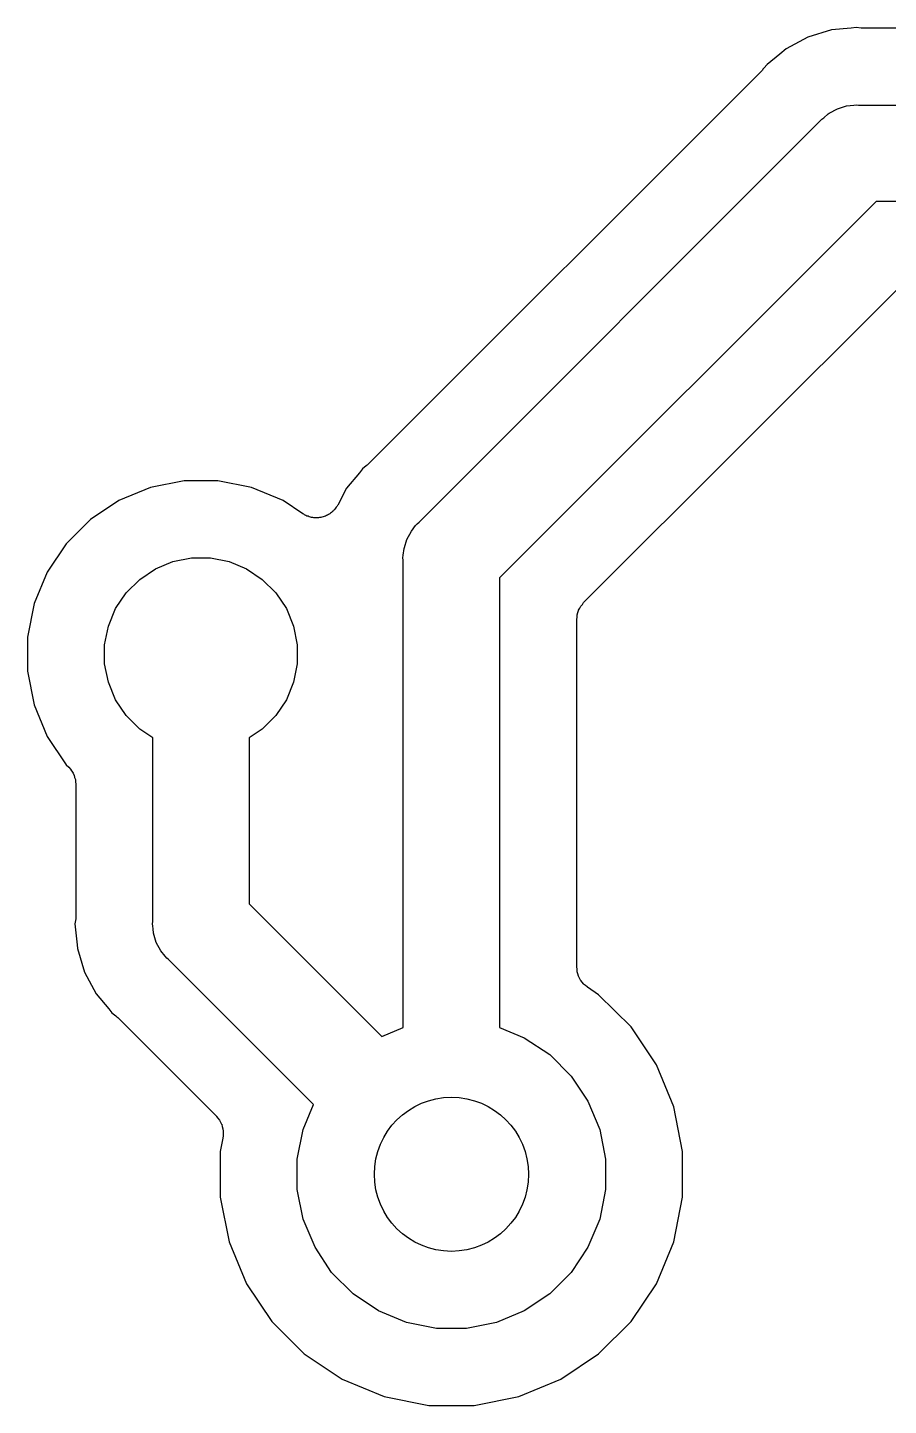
# Model space of a CAD drawing. Extents: x 113.2 to 188.8, y -123.8 to -78.2.
# Drawn here: x 170.55 to 172.784, y -90.45 to -86.873 of the extents above; entities that cross this region are included whole.
import ezdxf

# ---------------------------------------------------------------- set-up
doc = ezdxf.new("R2010")
doc.units = 0
doc.layers.add('BLACK', color=7, linetype='CONTINUOUS')

msp = doc.modelspace()

# ---------------------------------------------------------------- linework, layer by layer
at = {"layer": 'BLACK', "linetype": 'CONTINUOUS'}
for p, q in [((172.687, -86.8747), (172.636, -86.8797)), ((172.7, -86.8734), (172.687, -86.8747)), ((172.687, -86.8747), (172.687, -86.8747)), ((172.713, -86.8747), (172.7, -86.8734)), ((172.716, -86.8747), (172.713, -86.8747)), ((172.718, -86.875), (172.716, -86.8747)), ((172.719, -86.875), (172.718, -86.875)), ((173.618, -86.875), (172.719, -86.875)), ((172.575, -86.8983), (172.519, -86.9285)), ((172.636, -86.8797), (172.575, -86.8983)), ((172.502, -86.9422), (172.469, -86.9691)), ((172.519, -86.9285), (172.502, -86.9422)), ((172.502, -86.9422), (172.502, -86.9422)), ((172.458, -86.9816), (172.457, -86.9837)), ((172.46, -86.9798), (172.458, -86.9816)), ((172.461, -86.9791), (172.46, -86.9798)), ((172.469, -86.9691), (172.461, -86.9791)), ((172.457, -86.9837), (171.434, -88.0067)), ((172.63, -87.0956), (172.652, -87.084)), ((172.652, -87.084), (172.675, -87.0768)), ((172.675, -87.0768), (172.694, -87.075)), ((172.694, -87.075), (172.7, -87.0744)), ((172.694, -87.075), (172.694, -87.075)), ((172.7, -87.0744), (172.706, -87.075)), ((172.706, -87.075), (173.82, -87.075)), ((171.566, -88.1573), (172.607, -87.1159)), ((172.607, -87.1159), (172.611, -87.1112)), ((172.611, -87.1112), (172.616, -87.1073)), ((172.616, -87.1073), (172.628, -87.0976)), ((172.616, -87.1073), (172.616, -87.1073)), ((172.628, -87.0976), (172.63, -87.0956)), ((172.752, -87.325), (171.775, -88.3018)), ((173.82, -87.325), (172.752, -87.325)), ((171.993, -88.3662), (172.816, -87.5434)), ((171.419, -88.0191), (171.411, -88.0291)), ((171.429, -88.0109), (171.419, -88.0191)), ((171.431, -88.009), (171.429, -88.0109)), ((171.433, -88.0073), (171.431, -88.009)), ((171.434, -88.0067), (171.433, -88.0073)), ((170.956, -88.05), (170.869, -88.0673)), ((171.044, -88.05), (170.956, -88.05)), ((171.131, -88.0673), (171.044, -88.05)), ((171.411, -88.0291), (171.378, -88.0686)), ((171.411, -88.0291), (171.411, -88.0291)), ((170.869, -88.0673), (170.787, -88.1012)), ((171.213, -88.1012), (171.131, -88.0673)), ((171.378, -88.0686), (171.355, -88.1129)), ((170.787, -88.1012), (170.713, -88.1505)), ((171.264, -88.1355), (171.213, -88.1012)), ((171.345, -88.1257), (171.344, -88.1279)), ((171.347, -88.1237), (171.345, -88.1257)), ((171.349, -88.121), (171.347, -88.1237)), ((171.351, -88.1185), (171.349, -88.121)), ((171.353, -88.116), (171.351, -88.1185)), ((171.354, -88.1136), (171.353, -88.116)), ((171.355, -88.1129), (171.354, -88.1136)), ((170.713, -88.1505), (170.65, -88.2131)), ((171.267, -88.1368), (171.264, -88.1355)), ((171.269, -88.1384), (171.267, -88.1368)), ((171.272, -88.1397), (171.269, -88.1384)), ((171.275, -88.1413), (171.272, -88.1397)), ((171.278, -88.1421), (171.275, -88.1413)), ((171.281, -88.1432), (171.278, -88.1421)), ((171.284, -88.1439), (171.281, -88.1432)), ((171.287, -88.1448), (171.284, -88.1439)), ((171.29, -88.1451), (171.287, -88.1448)), ((171.293, -88.1457), (171.29, -88.1451)), ((171.296, -88.1458), (171.293, -88.1457)), ((171.299, -88.1461), (171.296, -88.1458)), ((171.302, -88.1458), (171.299, -88.1461)), ((171.305, -88.1458), (171.302, -88.1458)), ((171.308, -88.1452), (171.305, -88.1458)), ((171.311, -88.1449), (171.308, -88.1452)), ((171.314, -88.1441), (171.311, -88.1449)), ((171.317, -88.1436), (171.314, -88.1441)), ((171.32, -88.1423), (171.317, -88.1436)), ((171.323, -88.1414), (171.32, -88.1423)), ((171.326, -88.1401), (171.323, -88.1414)), ((171.328, -88.139), (171.326, -88.1401)), ((171.331, -88.1372), (171.328, -88.139)), ((171.334, -88.1357), (171.331, -88.1372)), ((171.336, -88.1339), (171.334, -88.1357)), ((171.339, -88.1323), (171.336, -88.1339)), ((171.341, -88.13), (171.339, -88.1323)), ((171.344, -88.1279), (171.341, -88.13)), ((171.557, -88.1659), (171.561, -88.1612)), ((171.561, -88.1612), (171.566, -88.1573)), ((171.534, -88.2019), (171.546, -88.1802)), ((171.546, -88.1802), (171.557, -88.1659)), ((171.557, -88.1659), (171.557, -88.1659)), ((170.65, -88.2131), (170.601, -88.2868)), ((171.525, -88.2432), (171.527, -88.2255)), ((171.527, -88.2255), (171.528, -88.2232)), ((171.528, -88.2232), (171.534, -88.2019)), ((170.882, -88.2785), (170.927, -88.2596)), ((170.927, -88.2596), (170.975, -88.25)), ((170.975, -88.25), (171.025, -88.25)), ((171.025, -88.25), (171.073, -88.2596)), ((171.073, -88.2596), (171.118, -88.2785)), ((171.524, -88.25), (171.525, -88.2432)), ((171.525, -88.2561), (171.524, -88.25)), ((171.525, -89.4688), (171.525, -88.2561)), ((170.601, -88.2868), (170.567, -88.3687)), ((170.806, -88.3406), (170.841, -88.3058)), ((170.841, -88.3058), (170.882, -88.2785)), ((171.118, -88.2785), (171.159, -88.3058)), ((171.159, -88.3058), (171.194, -88.3406)), ((171.775, -88.3018), (171.775, -89.4688)), ((170.778, -88.3816), (170.806, -88.3406)), ((171.194, -88.3406), (171.222, -88.3816)), ((170.567, -88.3687), (170.55, -88.4557)), ((171.983, -88.3808), (171.986, -88.3757)), ((171.986, -88.3751), (171.99, -88.3707)), ((171.986, -88.3754), (171.986, -88.3751)), ((171.986, -88.3757), (171.986, -88.3754)), ((171.99, -88.3707), (171.993, -88.3662)), ((170.76, -88.4271), (170.778, -88.3816)), ((171.222, -88.3816), (171.24, -88.4271)), ((171.975, -88.4098), (171.976, -88.404)), ((171.975, -88.4104), (171.975, -88.4098)), ((171.975, -88.4104), (171.975, -88.4104)), ((171.975, -88.4104), (171.975, -88.4104)), ((171.975, -88.4107), (171.975, -88.4104)), ((171.975, -89.3119), (171.975, -88.4107)), ((171.976, -88.3976), (171.978, -88.392)), ((171.976, -88.3979), (171.976, -88.3976)), ((171.976, -88.3982), (171.976, -88.3979)), ((171.976, -88.404), (171.976, -88.3982)), ((171.978, -88.392), (171.98, -88.3865)), ((171.98, -88.3859), (171.983, -88.3808)), ((171.98, -88.3862), (171.98, -88.3859)), ((171.98, -88.3865), (171.98, -88.3862)), ((170.75, -88.4754), (170.76, -88.4271)), ((171.24, -88.4271), (171.25, -88.4754)), ((170.55, -88.4557), (170.55, -88.5443)), ((170.75, -88.5246), (170.75, -88.4754)), ((171.25, -88.4754), (171.25, -88.5246)), ((170.55, -88.5443), (170.567, -88.6313)), ((170.76, -88.5729), (170.75, -88.5246)), ((171.25, -88.5246), (171.24, -88.5729)), ((170.778, -88.6184), (170.76, -88.5729)), ((171.24, -88.5729), (171.222, -88.6184)), ((170.806, -88.6594), (170.778, -88.6184)), ((171.222, -88.6184), (171.194, -88.6594)), ((170.567, -88.6313), (170.601, -88.7132)), ((170.841, -88.6942), (170.806, -88.6594)), ((171.194, -88.6594), (171.159, -88.6942)), ((170.875, -88.7172), (170.841, -88.6942)), ((171.159, -88.6942), (171.125, -88.7171)), ((170.601, -88.7132), (170.65, -88.7869)), ((170.875, -89.1939), (170.875, -88.7172)), ((171.125, -88.7171), (171.125, -89.1482)), ((170.65, -88.7869), (170.657, -88.793)), ((170.657, -88.793), (170.657, -88.7931)), ((170.657, -88.7931), (170.657, -88.7931)), ((170.657, -88.7931), (170.657, -88.7932)), ((170.657, -88.7932), (170.657, -88.7936)), ((170.657, -88.7936), (170.661, -88.7981)), ((170.661, -88.7981), (170.664, -88.8026)), ((170.664, -88.8026), (170.665, -88.8029)), ((170.665, -88.8029), (170.665, -88.8032)), ((170.665, -88.8032), (170.668, -88.8084)), ((170.668, -88.8084), (170.67, -88.8135)), ((170.67, -88.8135), (170.67, -88.8138)), ((170.67, -88.8138), (170.671, -88.8141)), ((170.671, -88.8141), (170.672, -88.8197)), ((170.672, -88.8197), (170.674, -88.8252)), ((170.674, -88.8252), (170.674, -88.8256)), ((170.674, -88.8256), (170.674, -88.8259)), ((170.674, -88.8259), (170.674, -88.8316)), ((170.674, -88.8316), (170.675, -88.8374)), ((170.675, -88.8374), (170.675, -89.1809)), ((171.125, -89.1482), (171.469, -89.4921)), ((170.675, -89.1871), (170.673, -89.2)), ((170.673, -89.2), (170.679, -89.2547)), ((170.675, -89.1809), (170.675, -89.1818)), ((170.675, -89.1818), (170.675, -89.1845)), ((170.675, -89.1845), (170.675, -89.1871)), ((170.874, -89.2), (170.875, -89.1939)), ((170.875, -89.2061), (170.874, -89.2)), ((170.876, -89.2127), (170.875, -89.2061)), ((170.877, -89.2245), (170.876, -89.2127)), ((170.884, -89.2481), (170.877, -89.2245)), ((170.679, -89.2547), (170.68, -89.2637)), ((170.68, -89.2637), (170.698, -89.325)), ((170.896, -89.2698), (170.884, -89.2481)), ((170.907, -89.2836), (170.896, -89.2698)), ((170.911, -89.2888), (170.907, -89.2836)), ((170.916, -89.2927), (170.911, -89.2888)), ((171.292, -89.6689), (170.916, -89.2927)), ((170.698, -89.325), (170.728, -89.3814)), ((171.976, -89.3177), (171.975, -89.3119)), ((171.976, -89.3236), (171.976, -89.3177)), ((171.976, -89.3239), (171.976, -89.3236)), ((171.976, -89.3242), (171.976, -89.3239)), ((171.978, -89.3297), (171.976, -89.3242)), ((171.98, -89.3353), (171.978, -89.3297)), ((171.98, -89.3356), (171.98, -89.3353)), ((171.98, -89.3359), (171.98, -89.3356)), ((171.982, -89.3411), (171.98, -89.3359)), ((171.985, -89.3462), (171.982, -89.3411)), ((171.985, -89.3465), (171.985, -89.3462)), ((171.986, -89.3467), (171.985, -89.3465)), ((171.989, -89.3512), (171.986, -89.3467)), ((171.993, -89.3558), (171.989, -89.3512)), ((171.993, -89.356), (171.993, -89.3558)), ((171.993, -89.3562), (171.993, -89.356)), ((171.998, -89.3599), (171.993, -89.3562)), ((172.002, -89.3637), (171.998, -89.3599)), ((172.003, -89.364), (172.002, -89.3637)), ((172.003, -89.3641), (172.003, -89.364)), ((172.003, -89.3642), (172.003, -89.3641)), ((172.003, -89.3641), (172.003, -89.3641)), ((172.032, -89.3839), (172.003, -89.3642)), ((170.728, -89.3814), (170.761, -89.4209)), ((172.116, -89.4675), (172.032, -89.3839)), ((170.761, -89.4209), (170.761, -89.4209)), ((170.761, -89.4209), (170.769, -89.4309)), ((170.769, -89.4309), (170.779, -89.4391)), ((170.779, -89.4391), (170.78, -89.4397)), ((170.78, -89.4397), (170.782, -89.4416)), ((170.782, -89.4416), (170.784, -89.4433)), ((170.784, -89.4433), (171.04, -89.6993)), ((171.469, -89.4921), (171.525, -89.4688)), ((171.775, -89.4688), (171.839, -89.4955)), ((172.182, -89.5658), (172.116, -89.4675)), ((171.839, -89.4955), (171.905, -89.5393)), ((171.905, -89.5393), (171.961, -89.595)), ((172.227, -89.675), (172.182, -89.5658)), ((171.961, -89.595), (172.004, -89.6605)), ((172.004, -89.6605), (172.035, -89.7333)), ((171.04, -89.6993), (171.04, -89.6995)), ((171.04, -89.6995), (171.04, -89.6995)), ((171.04, -89.6995), (171.04, -89.6996)), ((171.04, -89.6996), (171.04, -89.7)), ((171.04, -89.7), (171.044, -89.7045)), ((171.265, -89.7333), (171.292, -89.6689)), ((172.25, -89.7909), (172.227, -89.675)), ((171.044, -89.7045), (171.048, -89.7091)), ((171.048, -89.7091), (171.048, -89.7093)), ((171.048, -89.7093), (171.048, -89.7096)), ((171.048, -89.7096), (171.051, -89.7147)), ((171.051, -89.7147), (171.053, -89.7199)), ((171.053, -89.7199), (171.054, -89.7202)), ((171.054, -89.7202), (171.054, -89.7205)), ((171.054, -89.7205), (171.055, -89.726)), ((171.055, -89.726), (171.057, -89.7316)), ((171.057, -89.7316), (171.057, -89.7319)), ((171.057, -89.7319), (171.057, -89.7322)), ((171.057, -89.7322), (171.058, -89.738)), ((171.25, -89.8106), (171.265, -89.7333)), ((172.035, -89.7333), (172.05, -89.8106)), ((171.057, -89.7561), (171.05, -89.7909)), ((171.058, -89.7503), (171.057, -89.7561)), ((171.058, -89.738), (171.058, -89.7438)), ((171.058, -89.7438), (171.058, -89.7441)), ((171.058, -89.7441), (171.058, -89.7445)), ((171.058, -89.7445), (171.058, -89.7503)), ((171.05, -89.7909), (171.05, -89.9091)), ((172.25, -89.9091), (172.25, -89.7909)), ((171.25, -89.8894), (171.25, -89.8106)), ((172.05, -89.8106), (172.05, -89.8894)), ((171.05, -89.9091), (171.073, -90.025)), ((171.265, -89.9667), (171.25, -89.8894)), ((172.05, -89.8894), (172.035, -89.9667)), ((172.227, -90.025), (172.25, -89.9091)), ((171.296, -90.0395), (171.265, -89.9667)), ((172.035, -89.9667), (172.004, -90.0395)), ((171.073, -90.025), (171.118, -90.1342)), ((171.339, -90.105), (171.296, -90.0395)), ((172.004, -90.0395), (171.961, -90.105)), ((172.182, -90.1342), (172.227, -90.025)), ((171.395, -90.1607), (171.339, -90.105)), ((171.961, -90.105), (171.905, -90.1607)), ((171.118, -90.1342), (171.184, -90.2325)), ((171.461, -90.2045), (171.395, -90.1607)), ((171.905, -90.1607), (171.839, -90.2045)), ((172.116, -90.2325), (172.182, -90.1342)), ((171.184, -90.2325), (171.268, -90.316)), ((171.533, -90.2346), (171.461, -90.2045)), ((171.611, -90.25), (171.533, -90.2346)), ((171.767, -90.2346), (171.689, -90.25)), ((171.839, -90.2045), (171.767, -90.2346)), ((172.032, -90.316), (172.116, -90.2325)), ((171.689, -90.25), (171.611, -90.25)), ((171.268, -90.316), (171.366, -90.3817)), ((171.934, -90.3817), (172.032, -90.316)), ((171.366, -90.3817), (171.475, -90.4269)), ((171.825, -90.4269), (171.934, -90.3817)), ((171.475, -90.4269), (171.591, -90.45)), ((171.591, -90.45), (171.709, -90.45)), ((171.709, -90.45), (171.825, -90.4269))]:
    msp.add_line(p, q, dxfattribs=at)
at = {"layer": 'BLACK'}
msp.add_circle((171.65, -89.85), 0.2, dxfattribs=at)

doc.saveas('drawing.dxf')
